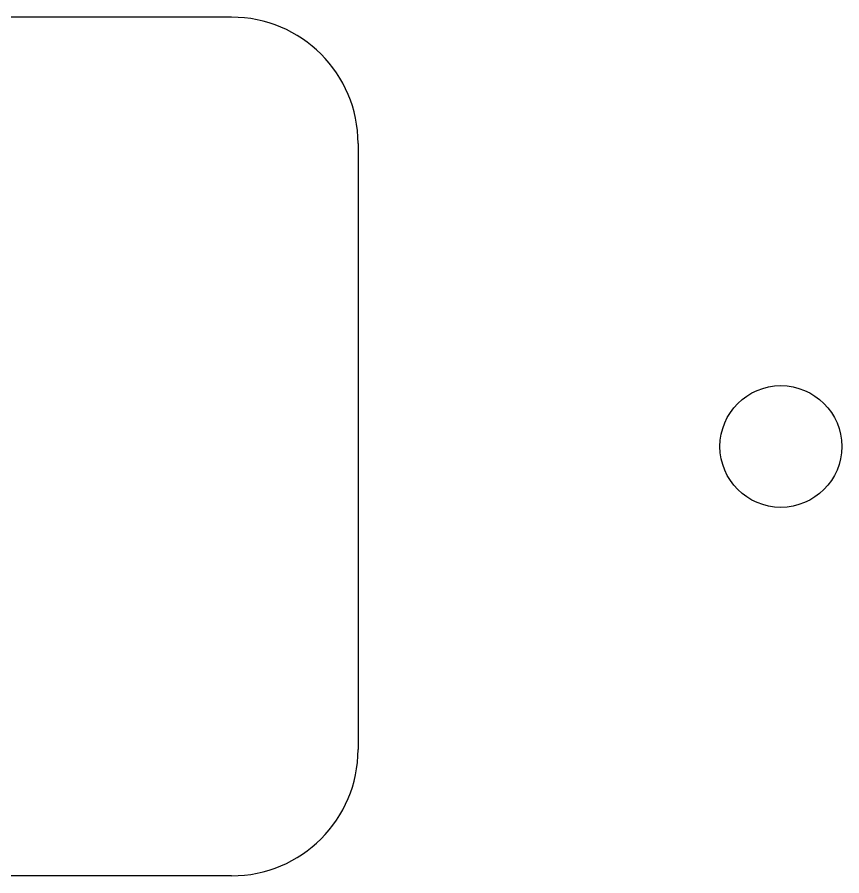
# Model space of a CAD drawing. Header units: millimetres. Extents: x -10 to 277, y -95 to 18.
# Drawn here: x 216.07 to 229.6, y -83.25 to -69.15 of the extents above; entities that cross this region are included whole.
import ezdxf

# ---------------------------------------------------------------- set-up
doc = ezdxf.new("R2010")
doc.units = ezdxf.units.MM
doc.header["$MEASUREMENT"] = 0
doc.layers.add('Edge.Cuts', color=53, linetype='CONTINUOUS')

msp = doc.modelspace()

# ---------------------------------------------------------------- linework, layer by layer
at = {"layer": 'Edge.Cuts', "linetype": 'Continuous'}
for p, q in [((219.5875, -69.15), (209.0375, -69.15)), ((221.6625, -71.225), (221.6625, -81.175)), ((219.5875, -83.25), (209.0375, -83.25))]:
    msp.add_line(p, q, dxfattribs=at)
at = {"layer": 'Edge.Cuts'}
msp.add_circle((228.6, -76.2), 1, dxfattribs=at)
for centre, start, end in [((219.5875, -71.225), 0, 90), ((219.5875, -81.175), 270, 0)]:
    msp.add_arc(centre, 2.075, start, end, dxfattribs=at)

doc.saveas('drawing.dxf')
